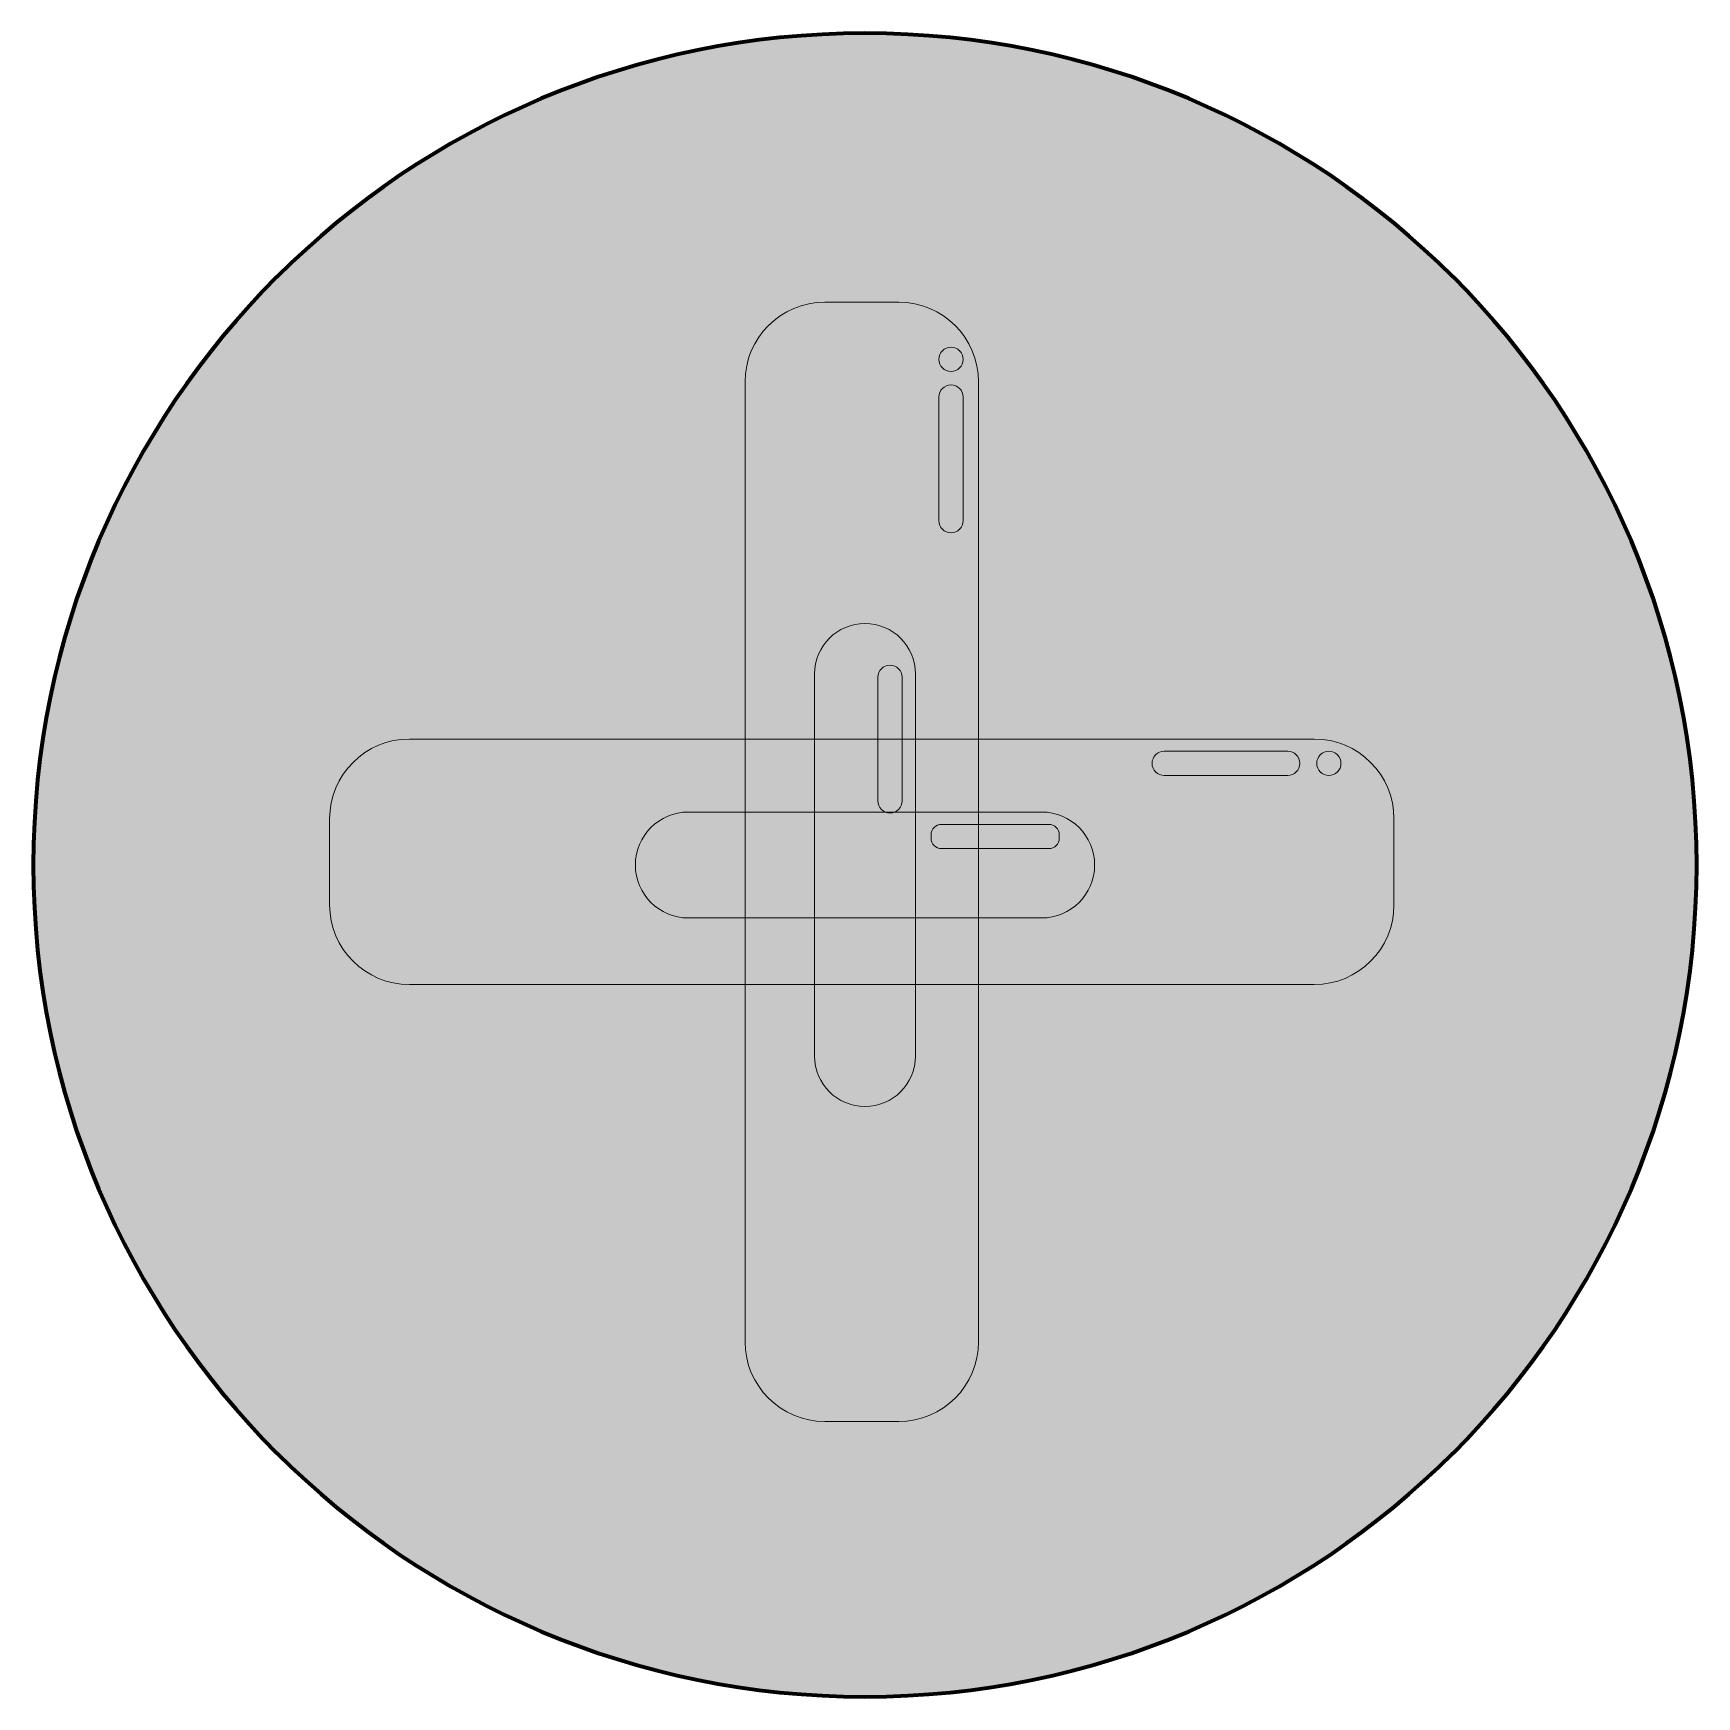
# Model space of a CAD drawing. Extents: x 830 to 1091, y -671 to -410.
import ezdxf

# ---------------------------------------------------------------- set-up
doc = ezdxf.new("R2010")
doc.units = 0
doc.header["$MEASUREMENT"] = 0
doc.layers.add('Layer 1', color=7, linetype='Continuous')

msp = doc.modelspace()

# ---------------------------------------------------------------- hatches: boundary and pattern name
at = {"layer": 'Layer 1', "true_color": 0xd4594d}
h = msp.add_hatch(color=13, dxfattribs=at)
h.dxf.hatch_style = 2
edge = h.paths.add_edge_path()
edge.add_spline(control_points=[(1091.22, -540.5), (1091.22, -612.7), (1032.7, -671.22), (960.5, -671.22), (888.3, -671.22), (829.78, -612.7), (829.78, -540.5), (829.78, -468.3), (888.3, -409.78), (960.5, -409.78), (1032.7, -409.78), (1091.22, -468.3), (1091.22, -540.5)], knot_values=[0, 0, 0, 0, 1, 1, 1, 2, 2, 2, 3, 3, 3, 4, 4, 4, 4], degree=3, periodic=1)
at = {"layer": 'Layer 1', "true_color": 0x00ffff}
h = msp.add_hatch(color=4, dxfattribs=at)
h.dxf.hatch_style = 2
edge = h.paths.add_edge_path()
edge.add_spline(control_points=[(965.82, -627.96), (965.82, -627.96), (954.18, -627.96), (954.18, -627.96), (947.26, -627.96), (941.65, -622.35), (941.65, -615.44), (941.65, -615.44), (941.65, -464.56), (941.65, -464.56), (941.65, -457.65), (947.26, -452.04), (954.18, -452.04), (954.18, -452.04), (965.82, -452.04), (965.82, -452.04), (972.74, -452.04), (978.35, -457.65), (978.35, -464.56), (978.35, -464.56), (978.35, -615.44), (978.35, -615.44), (978.35, -622.35), (972.74, -627.96), (965.82, -627.96)], knot_values=[0, 0, 0, 0, 1, 1, 1, 2, 2, 2, 3, 3, 3, 4, 4, 4, 5, 5, 5, 6, 6, 6, 7, 7, 7, 8, 8, 8, 8], degree=3, periodic=1)
at = {"layer": 'Layer 1', "true_color": 0xb1ffff}
h = msp.add_hatch(color=131, dxfattribs=at)
h.dxf.hatch_style = 2
edge = h.paths.add_edge_path()
edge.add_spline(control_points=[(974.03, -462.94), (974.03, -462.94), (974.03, -462.94), (974.03, -462.94), (975.08, -462.94), (975.93, -462.08), (975.93, -461.03), (975.93, -461.03), (975.93, -461.03), (975.93, -461.03), (975.93, -459.97), (975.08, -459.12), (974.03, -459.12), (974.03, -459.12), (974.03, -459.12), (974.03, -459.12), (972.97, -459.12), (972.12, -459.97), (972.12, -461.03), (972.12, -461.03), (972.12, -461.03), (972.12, -461.03), (972.12, -462.08), (972.97, -462.94), (974.03, -462.94)], knot_values=[0, 0, 0, 0, 1, 1, 1, 2, 2, 2, 3, 3, 3, 4, 4, 4, 5, 5, 5, 6, 6, 6, 7, 7, 7, 8, 8, 8, 8], degree=3, periodic=1)
h = msp.add_hatch(color=131, dxfattribs=at)
h.dxf.hatch_style = 2
edge = h.paths.add_edge_path()
edge.add_spline(control_points=[(974.03, -488.29), (974.03, -488.29), (974.03, -488.29), (974.03, -488.29), (975.08, -488.29), (975.93, -487.43), (975.93, -486.38), (975.93, -486.38), (975.93, -466.96), (975.93, -466.96), (975.93, -465.91), (975.08, -465.05), (974.03, -465.05), (974.03, -465.05), (974.03, -465.05), (974.03, -465.05), (972.97, -465.05), (972.12, -465.91), (972.12, -466.96), (972.12, -466.96), (972.12, -486.38), (972.12, -486.38), (972.12, -487.43), (972.97, -488.29), (974.03, -488.29)], knot_values=[0, 0, 0, 0, 1, 1, 1, 2, 2, 2, 3, 3, 3, 4, 4, 4, 5, 5, 5, 6, 6, 6, 7, 7, 7, 8, 8, 8, 8], degree=3, periodic=1)
at = {"layer": 'Layer 1', "true_color": 0x95ffff}
h = msp.add_hatch(color=131, dxfattribs=at)
h.dxf.hatch_style = 2
edge = h.paths.add_edge_path()
edge.add_spline(control_points=[(960.5, -578.46), (960.5, -578.46), (960.5, -578.46), (960.5, -578.46), (956.13, -578.46), (952.58, -574.91), (952.58, -570.54), (952.58, -570.54), (952.58, -510.46), (952.58, -510.46), (952.58, -506.09), (956.13, -502.54), (960.5, -502.54), (960.5, -502.54), (960.5, -502.54), (960.5, -502.54), (964.87, -502.54), (968.42, -506.09), (968.42, -510.46), (968.42, -510.46), (968.42, -570.54), (968.42, -570.54), (968.42, -574.91), (964.87, -578.46), (960.5, -578.46)], knot_values=[0, 0, 0, 0, 1, 1, 1, 2, 2, 2, 3, 3, 3, 4, 4, 4, 5, 5, 5, 6, 6, 6, 7, 7, 7, 8, 8, 8, 8], degree=3, periodic=1)
at = {"layer": 'Layer 1', "true_color": 0xd9ffff}
h = msp.add_hatch(color=7, dxfattribs=at)
h.dxf.hatch_style = 2
edge = h.paths.add_edge_path()
edge.add_spline(control_points=[(964.43, -532.32), (964.43, -532.32), (964.43, -532.32), (964.43, -532.32), (965.48, -532.32), (966.33, -531.47), (966.33, -530.41), (966.33, -530.41), (966.33, -511), (966.33, -511), (966.33, -509.94), (965.48, -509.09), (964.43, -509.09), (964.43, -509.09), (964.43, -509.09), (964.43, -509.09), (963.37, -509.09), (962.52, -509.94), (962.52, -511), (962.52, -511), (962.52, -530.41), (962.52, -530.41), (962.52, -531.47), (963.37, -532.32), (964.43, -532.32)], knot_values=[0, 0, 0, 0, 1, 1, 1, 2, 2, 2, 3, 3, 3, 4, 4, 4, 5, 5, 5, 6, 6, 6, 7, 7, 7, 8, 8, 8, 8], degree=3, periodic=1)
at = {"layer": 'Layer 1', "true_color": 0x00ffff}
h = msp.add_hatch(color=4, dxfattribs=at)
h.dxf.hatch_style = 2
edge = h.paths.add_edge_path()
edge.add_spline(control_points=[(1043.64, -533.23), (1043.64, -533.23), (1043.64, -546.77), (1043.64, -546.77), (1043.64, -553.69), (1038.03, -559.3), (1031.11, -559.3), (1031.11, -559.3), (888.89, -559.3), (888.89, -559.3), (881.97, -559.3), (876.36, -553.69), (876.36, -546.77), (876.36, -546.77), (876.36, -533.23), (876.36, -533.23), (876.36, -526.31), (881.97, -520.7), (888.89, -520.7), (888.89, -520.7), (1031.11, -520.7), (1031.11, -520.7), (1038.03, -520.7), (1043.64, -526.31), (1043.64, -533.23)], knot_values=[0, 0, 0, 0, 1, 1, 1, 2, 2, 2, 3, 3, 3, 4, 4, 4, 5, 5, 5, 6, 6, 6, 7, 7, 7, 8, 8, 8, 8], degree=3, periodic=1)
at = {"layer": 'Layer 1', "true_color": 0xb1ffff}
h = msp.add_hatch(color=131, dxfattribs=at)
h.dxf.hatch_style = 2
edge = h.paths.add_edge_path()
edge.add_spline(control_points=[(1005.62, -524.53), (1005.62, -524.53), (1005.62, -524.53), (1005.62, -524.53), (1005.62, -525.59), (1006.47, -526.44), (1007.53, -526.44), (1007.53, -526.44), (1026.94, -526.44), (1026.94, -526.44), (1028, -526.44), (1028.85, -525.59), (1028.85, -524.53), (1028.85, -524.53), (1028.85, -524.53), (1028.85, -524.53), (1028.85, -523.48), (1028, -522.62), (1026.94, -522.62), (1026.94, -522.62), (1007.53, -522.62), (1007.53, -522.62), (1006.47, -522.62), (1005.62, -523.48), (1005.62, -524.53)], knot_values=[0, 0, 0, 0, 1, 1, 1, 2, 2, 2, 3, 3, 3, 4, 4, 4, 5, 5, 5, 6, 6, 6, 7, 7, 7, 8, 8, 8, 8], degree=3, periodic=1)
h = msp.add_hatch(color=131, dxfattribs=at)
h.dxf.hatch_style = 2
edge = h.paths.add_edge_path()
edge.add_spline(control_points=[(1033.4, -526.44), (1033.4, -526.44), (1033.4, -526.44), (1033.4, -526.44), (1034.46, -526.44), (1035.31, -525.59), (1035.31, -524.53), (1035.31, -524.53), (1035.31, -524.53), (1035.31, -524.53), (1035.31, -523.48), (1034.46, -522.62), (1033.4, -522.62), (1033.4, -522.62), (1033.4, -522.62), (1033.4, -522.62), (1032.35, -522.62), (1031.5, -523.48), (1031.5, -524.53), (1031.5, -524.53), (1031.5, -524.53), (1031.5, -524.53), (1031.5, -525.59), (1032.35, -526.44), (1033.4, -526.44)], knot_values=[0, 0, 0, 0, 1, 1, 1, 2, 2, 2, 3, 3, 3, 4, 4, 4, 5, 5, 5, 6, 6, 6, 7, 7, 7, 8, 8, 8, 8], degree=3, periodic=1)
at = {"layer": 'Layer 1', "true_color": 0x95ffff}
h = msp.add_hatch(color=131, dxfattribs=at)
h.dxf.hatch_style = 2
edge = h.paths.add_edge_path()
edge.add_spline(control_points=[(996.59, -540.5), (996.59, -540.5), (996.59, -540.5), (996.59, -540.5), (996.59, -545.1), (992.86, -548.83), (988.26, -548.83), (988.26, -548.83), (932.74, -548.83), (932.74, -548.83), (928.14, -548.83), (924.41, -545.1), (924.41, -540.5), (924.41, -540.5), (924.41, -540.5), (924.41, -540.5), (924.41, -535.9), (928.14, -532.17), (932.74, -532.17), (932.74, -532.17), (988.26, -532.17), (988.26, -532.17), (992.86, -532.17), (996.59, -535.9), (996.59, -540.5)], knot_values=[0, 0, 0, 0, 1, 1, 1, 2, 2, 2, 3, 3, 3, 4, 4, 4, 5, 5, 5, 6, 6, 6, 7, 7, 7, 8, 8, 8, 8], degree=3, periodic=1)
at = {"layer": 'Layer 1', "true_color": 0xd9ffff}
h = msp.add_hatch(color=7, dxfattribs=at)
h.dxf.hatch_style = 2
edge = h.paths.add_edge_path()
edge.add_spline(control_points=[(991.04, -536.27), (991.04, -536.27), (991.04, -535.77), (991.04, -535.77), (991.04, -534.85), (990.3, -534.11), (989.39, -534.11), (989.39, -534.11), (972.54, -534.11), (972.54, -534.11), (971.62, -534.11), (970.88, -534.85), (970.88, -535.77), (970.88, -535.77), (970.88, -536.27), (970.88, -536.27), (970.88, -537.19), (971.62, -537.93), (972.54, -537.93), (972.54, -537.93), (989.39, -537.93), (989.39, -537.93), (990.3, -537.93), (991.04, -537.19), (991.04, -536.27)], knot_values=[0, 0, 0, 0, 1, 1, 1, 2, 2, 2, 3, 3, 3, 4, 4, 4, 5, 5, 5, 6, 6, 6, 7, 7, 7, 8, 8, 8, 8], degree=3, periodic=1)

# ---------------------------------------------------------------- linework, layer by layer
at = {"layer": 'Layer 1', "color": 22, "lineweight": 140, "true_color": 0xbf1a00}
msp.add_open_spline([(1091.22, -540.5), (1091.22, -612.7), (1032.7, -671.22), (960.5, -671.22), (888.3, -671.22), (829.78, -612.7), (829.78, -540.5), (829.78, -468.3), (888.3, -409.78), (960.5, -409.78), (1032.7, -409.78), (1091.22, -468.3), (1091.22, -540.5)], degree=3, knots=[0, 0, 0, 0, 1, 1, 1, 2, 2, 2, 3, 3, 3, 4, 4, 4, 4], dxfattribs=at)
at = {"layer": 'Layer 1', "lineweight": 0}
for points in [[(965.82, -627.96), (965.82, -627.96), (954.18, -627.96), (954.18, -627.96), (947.26, -627.96), (941.65, -622.35), (941.65, -615.44), (941.65, -615.44), (941.65, -464.56), (941.65, -464.56), (941.65, -457.65), (947.26, -452.04), (954.18, -452.04), (954.18, -452.04), (965.82, -452.04), (965.82, -452.04), (972.74, -452.04), (978.35, -457.65), (978.35, -464.56), (978.35, -464.56), (978.35, -615.44), (978.35, -615.44), (978.35, -622.35), (972.74, -627.96), (965.82, -627.96)], [(974.03, -462.94), (974.03, -462.94), (974.03, -462.94), (974.03, -462.94), (975.08, -462.94), (975.93, -462.08), (975.93, -461.03), (975.93, -461.03), (975.93, -461.03), (975.93, -461.03), (975.93, -459.97), (975.08, -459.12), (974.03, -459.12), (974.03, -459.12), (974.03, -459.12), (974.03, -459.12), (972.97, -459.12), (972.12, -459.97), (972.12, -461.03), (972.12, -461.03), (972.12, -461.03), (972.12, -461.03), (972.12, -462.08), (972.97, -462.94), (974.03, -462.94)], [(974.03, -488.29), (974.03, -488.29), (974.03, -488.29), (974.03, -488.29), (975.08, -488.29), (975.93, -487.43), (975.93, -486.38), (975.93, -486.38), (975.93, -466.96), (975.93, -466.96), (975.93, -465.91), (975.08, -465.05), (974.03, -465.05), (974.03, -465.05), (974.03, -465.05), (974.03, -465.05), (972.97, -465.05), (972.12, -465.91), (972.12, -466.96), (972.12, -466.96), (972.12, -486.38), (972.12, -486.38), (972.12, -487.43), (972.97, -488.29), (974.03, -488.29)], [(960.5, -578.46), (960.5, -578.46), (960.5, -578.46), (960.5, -578.46), (956.13, -578.46), (952.58, -574.91), (952.58, -570.54), (952.58, -570.54), (952.58, -510.46), (952.58, -510.46), (952.58, -506.09), (956.13, -502.54), (960.5, -502.54), (960.5, -502.54), (960.5, -502.54), (960.5, -502.54), (964.87, -502.54), (968.42, -506.09), (968.42, -510.46), (968.42, -510.46), (968.42, -570.54), (968.42, -570.54), (968.42, -574.91), (964.87, -578.46), (960.5, -578.46)], [(964.43, -532.32), (964.43, -532.32), (964.43, -532.32), (964.43, -532.32), (965.48, -532.32), (966.33, -531.47), (966.33, -530.41), (966.33, -530.41), (966.33, -511), (966.33, -511), (966.33, -509.94), (965.48, -509.09), (964.43, -509.09), (964.43, -509.09), (964.43, -509.09), (964.43, -509.09), (963.37, -509.09), (962.52, -509.94), (962.52, -511), (962.52, -511), (962.52, -530.41), (962.52, -530.41), (962.52, -531.47), (963.37, -532.32), (964.43, -532.32)], [(1043.64, -533.23), (1043.64, -533.23), (1043.64, -546.77), (1043.64, -546.77), (1043.64, -553.69), (1038.03, -559.3), (1031.11, -559.3), (1031.11, -559.3), (888.89, -559.3), (888.89, -559.3), (881.97, -559.3), (876.36, -553.69), (876.36, -546.77), (876.36, -546.77), (876.36, -533.23), (876.36, -533.23), (876.36, -526.31), (881.97, -520.7), (888.89, -520.7), (888.89, -520.7), (1031.11, -520.7), (1031.11, -520.7), (1038.03, -520.7), (1043.64, -526.31), (1043.64, -533.23)], [(1005.62, -524.53), (1005.62, -524.53), (1005.62, -524.53), (1005.62, -524.53), (1005.62, -525.59), (1006.47, -526.44), (1007.53, -526.44), (1007.53, -526.44), (1026.94, -526.44), (1026.94, -526.44), (1028, -526.44), (1028.85, -525.59), (1028.85, -524.53), (1028.85, -524.53), (1028.85, -524.53), (1028.85, -524.53), (1028.85, -523.48), (1028, -522.62), (1026.94, -522.62), (1026.94, -522.62), (1007.53, -522.62), (1007.53, -522.62), (1006.47, -522.62), (1005.62, -523.48), (1005.62, -524.53)], [(1033.4, -526.44), (1033.4, -526.44), (1033.4, -526.44), (1033.4, -526.44), (1034.46, -526.44), (1035.31, -525.59), (1035.31, -524.53), (1035.31, -524.53), (1035.31, -524.53), (1035.31, -524.53), (1035.31, -523.48), (1034.46, -522.62), (1033.4, -522.62), (1033.4, -522.62), (1033.4, -522.62), (1033.4, -522.62), (1032.35, -522.62), (1031.5, -523.48), (1031.5, -524.53), (1031.5, -524.53), (1031.5, -524.53), (1031.5, -524.53), (1031.5, -525.59), (1032.35, -526.44), (1033.4, -526.44)], [(996.59, -540.5), (996.59, -540.5), (996.59, -540.5), (996.59, -540.5), (996.59, -545.1), (992.86, -548.83), (988.26, -548.83), (988.26, -548.83), (932.74, -548.83), (932.74, -548.83), (928.14, -548.83), (924.41, -545.1), (924.41, -540.5), (924.41, -540.5), (924.41, -540.5), (924.41, -540.5), (924.41, -535.9), (928.14, -532.17), (932.74, -532.17), (932.74, -532.17), (988.26, -532.17), (988.26, -532.17), (992.86, -532.17), (996.59, -535.9), (996.59, -540.5)], [(991.04, -536.27), (991.04, -536.27), (991.04, -535.77), (991.04, -535.77), (991.04, -534.85), (990.3, -534.11), (989.39, -534.11), (989.39, -534.11), (972.54, -534.11), (972.54, -534.11), (971.62, -534.11), (970.88, -534.85), (970.88, -535.77), (970.88, -535.77), (970.88, -536.27), (970.88, -536.27), (970.88, -537.19), (971.62, -537.93), (972.54, -537.93), (972.54, -537.93), (989.39, -537.93), (989.39, -537.93), (990.3, -537.93), (991.04, -537.19), (991.04, -536.27)]]:
    msp.add_open_spline(points, degree=3, knots=[0, 0, 0, 0, 1, 1, 1, 2, 2, 2, 3, 3, 3, 4, 4, 4, 5, 5, 5, 6, 6, 6, 7, 7, 7, 8, 8, 8, 8], dxfattribs=at)

doc.saveas('drawing.dxf')
